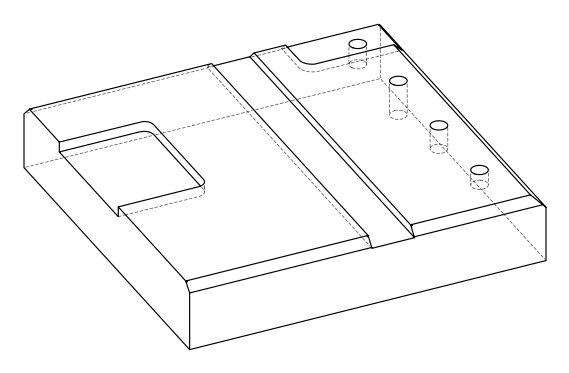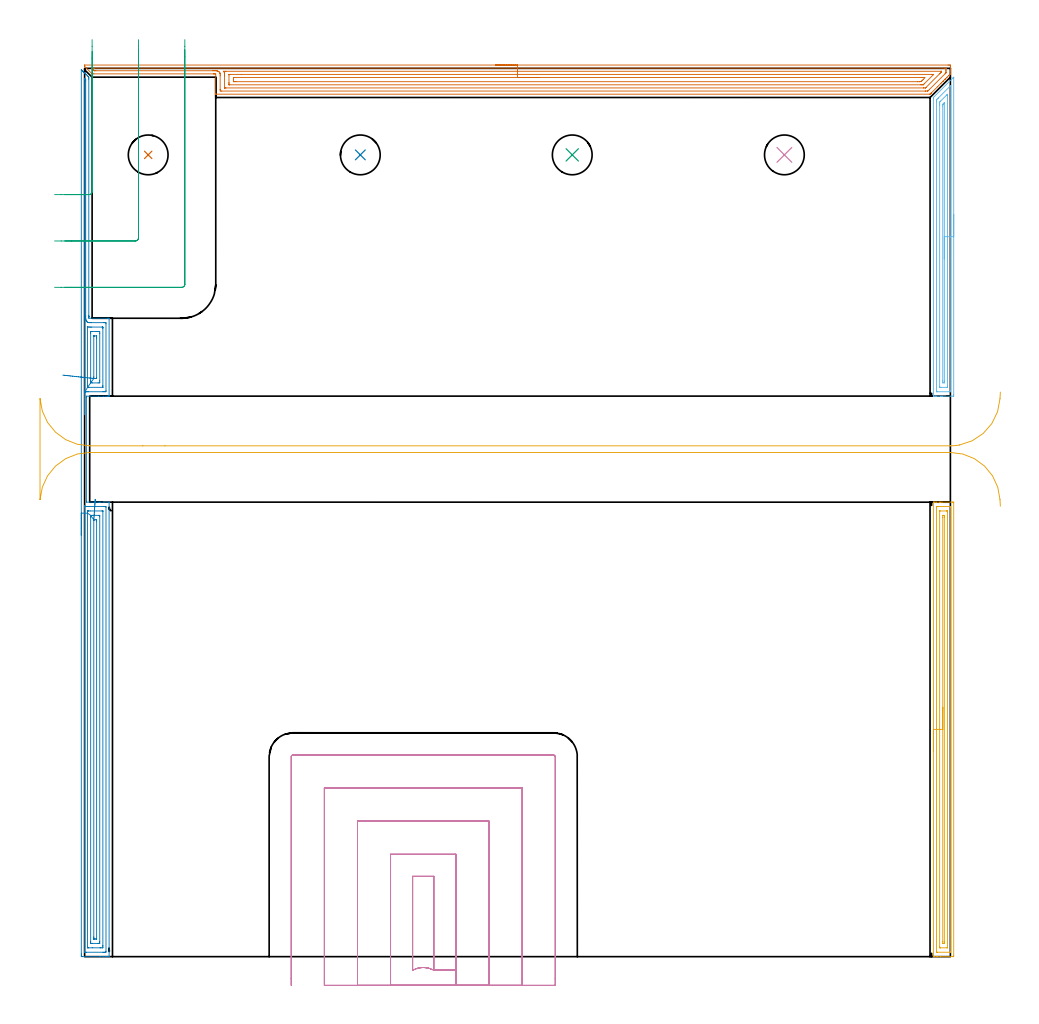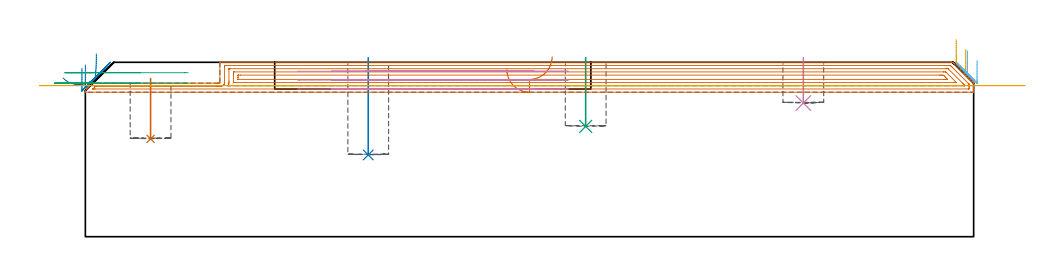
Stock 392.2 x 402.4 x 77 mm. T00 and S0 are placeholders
(PLAN: 11 operations, 4 tool changes, 51.7 min)
(1 INDEXABLE_INSERT_DRILL_BLIND_HOLE_FROM_SOLID | STEP1POCKET | NXT0302_007 | 0.11 min | 8532 mm3)
(2 INDEXABLE_INSERT_DRILL_BLIND_HOLE_FROM_SOLID_1 | STEP1POCKET_1 | NXT0302_007 | 0.17 min | 10336 mm3)
(3 INDEXABLE_INSERT_DRILL_BLIND_HOLE_FROM_SOLID_2 | STEP1POCKET_2 | NXT0302_007 | 0.12 min | 7135 mm3)
(4 INDEXABLE_INSERT_DRILL_BLIND_HOLE_FROM_SOLID_3 | STEP1POCKET_3 | NXT0302_007 | 0.08 min | 4518 mm3)
(5 AREA_MILL | FG_CHAMFER_SURFACE | UGT0205_001 | 6.77 min | 8948 mm3)
(6 AREA_MILL_1 | FG_CHAMFER_SURFACE_1 | UGT0205_001 | 4.66 min | 6503 mm3)
(7 AREA_MILL_2 | FG_CHAMFER_SURFACE_2 | UGT0205_001 | 14.38 min | 33741 mm3)
(8 AREA_MILL_3 | FG_CHAMFER_SURFACE_3 | UGT0205_001 | 12.25 min | 31142 mm3)
(9 MILL_CORNER_NOTCH_RECTANGULAR | CORNER_NOTCH_RECTANGULAR | UGT0201_006 | Follow Part, ap 7, ae 75% | 1.63 min | 46759 mm3)
(10 MILL_SLOT | SLOT_PARTIAL_RECTANGULAR | UGT0201_104 | Follow Part, ap 5, ae 75% | 9.31 min | 166449 mm3)
(11 MILL_RECTANGULAR_SLOT | SLOT_RECTANGULAR | UGT0201_009 | Follow Part, ap 11.25, ae 75% | 2.2 min | 189839 mm3)
(TOOL NXT0302_007 | Index. Insert Drill 18mm [880-D1800L25-05] | D18 PA176 FL90 Z2)
(TOOL UGT0205_001 | Chamfer Mill 20 x 3 x 45 deg. | D20 FL50 Z2)
(TOOL UGT0201_006 | End Mill 28 mm | D28 FL25 Z2)
(TOOL UGT0201_104 | End Mill 20 mm | D20 FL22 Z2)
(TOOL UGT0201_009 | End Mill 45 mm | D45 FL63 Z6)
(OP 1 INDEXABLE_INSERT_DRILL_BLIND_HOLE_FROM_SOLID)
G17 G21 G94 G90
T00 M6
G54
G17 G0 G90 X28.8 Y363.2 S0 M3
G43 Z87. H1
G94 G81 G98 Z43.2 F250. R69.8
G80
M5
M2
(OP 2 INDEXABLE_INSERT_DRILL_BLIND_HOLE_FROM_SOLID_1)
G17 G21 G94 G90
T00 M6
G54
G17 G0 G90 X124.9 Y363.2 S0 M3
G43 Z87. H1
G94 G81 G98 Z36.1 F250. R79.
G80
M5
M2
(OP 3 INDEXABLE_INSERT_DRILL_BLIND_HOLE_FROM_SOLID_2)
G17 G21 G94 G90
T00 M6
G54
G17 G0 G90 X220.9 Y363.2 S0 M3
G43 Z87. H1
G94 G81 G98 Z48.7 F250. R79.
G80
M5
M2
(OP 4 INDEXABLE_INSERT_DRILL_BLIND_HOLE_FROM_SOLID_3)
G17 G21 G94 G90
T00 M6
G54
G17 G0 G90 X317. Y363.2 S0 M3
G43 Z87. H1
G94 G81 G98 Z59. F250. R79.
G80
M5
M2
(OP 5 AREA_MILL)
G17 G21 G94 G90
T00 M6
G54
G17 G0 G90 X384.5 Y92.95 S1061 M3
G43 Z87. H0
G94 G1 Y92.988 Z86.128 F250.
Y93.102 Z85.263
Y93.291 Z84.412
Y93.553 Z83.58
Y93.887 Z82.774
Y94.29 Z82.
Y94.759 Z81.264
Y95.29 Z80.572
Y95.879 Z79.929
Y96.522 Z79.34
Y97.214 Z78.808
Y97.95 Z78.34
Y98.724 Z77.937
Y99.53 Z77.603
Y100.362 Z77.341
Y101.214 Z77.152
Y102.078 Z77.038
Y102.95 Z77.
Y205.724
X384.503 Y205.89 Z76.988
X384.554 Y205.893 Z76.937
X384.964 Y205.9 Z76.536
X385.279 Z76.221
X385.981 Z75.515
X387.223 Z74.274
X387.763 Z73.732
X388.384 Z73.111
X393.111 Z68.387
X393.383 Y205.898 Z68.114
X393.692 Y205.89 Z67.806
X393.699 Y205.581 Z67.799
X393.7 Y0.623 Z67.8
X393.697 Y0.317 Z67.802
X393.692 Y0.01 Z67.806
X393.381 Y0. Z68.116
X387.763 Z73.732
X386.331 Z75.165
X385.981 Z75.515
X384.964 Z76.536
X384.554 Y0.007 Z76.937
X384.503 Y0.01 Z76.988
X384.5 Y0.176 Z77.
Y102.95
X385.914 Z75.586
X385.915 Y203.623 Z75.585
X385.917 Y203.756 Z75.583
X385.92 Y203.844 Z75.58
X385.923 Y203.892 Z75.577
X385.931 Y203.893 Z75.569
X385.981 Y203.896 Z75.519
X386.463 Y203.9 Z75.037
X391.812 Y203.899 Z69.688
X392.22 Y203.892 Z69.28
X392.271 Y203.89 Z69.229
X392.28 Y203.689 Z69.22
X392.284 Y203.556 Z69.216
X392.285 Y203.49 Z69.215
X392.286 Y203.424 Z69.214
Y2.277
X392.284 Y2.144 Z69.216
X392.28 Y2.056 Z69.22
X392.277 Y2.008 Z69.223
X392.27 Y2.007 Z69.23
X392.22 Y2.004 Z69.28
X391.737 Y2. Z69.763
X386.388 Y2.001 Z75.112
X385.981 Y2.008 Z75.519
X385.929 Y2.01 Z75.571
X385.92 Y2.211 Z75.58
X385.916 Y2.344 Z75.584
X385.915 Y2.41 Z75.585
X385.914 Y2.477 Z75.586
Y102.95
X387.328 Z74.172
X387.329 Y201.703 Z74.171
X387.33 Y201.811 Z74.17
X387.332 Y201.865 Z74.168
X387.334 Y201.884 Z74.166
X387.37 Y201.89 Z74.13
X387.568 Y201.898 Z73.932
X390.437 Y201.9 Z71.063
X390.634 Y201.898 Z70.866
X390.765 Y201.895 Z70.735
X390.864 Y201.89 Z70.636
X390.866 Y201.847 Z70.634
X390.869 Y201.703 Z70.631
X390.871 Y201.267 Z70.629
Y4.198
X390.87 Y4.089 Z70.63
X390.868 Y4.035 Z70.632
X390.866 Y4.016 Z70.634
X390.83 Y4.01 Z70.67
X390.632 Y4.002 Z70.868
X387.763 Y4. Z73.737
X387.566 Y4.002 Z73.934
X387.435 Y4.005 Z74.065
X387.336 Y4.01 Z74.164
X387.334 Y4.053 Z74.166
X387.331 Y4.198 Z74.169
X387.329 Y4.633 Z74.171
X387.328 Y102.95 Z74.172
X388.743 Z72.757
Y199.021
X388.744 Y199.738 Z72.756
X388.746 Y199.824 Z72.754
X388.749 Y199.875 Z72.751
X388.755 Y199.89 Z72.745
X388.778 Y199.893 Z72.722
X388.885 Y199.897 Z72.615
X389.1 Y199.899 Z72.4
X389.315 Y199.897 Z72.185
X389.422 Y199.893 Z72.078
X389.445 Y199.89 Z72.055
X389.451 Y199.875 Z72.049
X389.452 Y199.826 Z72.048
X389.457 Y199.11 Z72.043
Y199.021
Y6.879
X389.456 Y6.162 Z72.044
X389.454 Y6.076 Z72.046
X389.451 Y6.025 Z72.049
X389.445 Y6.01 Z72.055
X389.422 Y6.007 Z72.078
X389.315 Y6.003 Z72.185
X389.1 Y6.001 Z72.4
X388.885 Y6.003 Z72.615
X388.778 Y6.007 Z72.722
X388.755 Y6.01 Z72.745
X388.749 Y6.025 Z72.751
X388.748 Y6.074 Z72.752
X388.743 Y6.79 Z72.757
Y6.879
Y102.95
Y103.822 Z72.795
Y104.687 Z72.909
Y105.538 Z73.098
Y106.37 Z73.36
Y107.176 Z73.694
Y107.95 Z74.097
Y108.686 Z74.566
Y109.378 Z75.097
Y110.021 Z75.686
Y110.61 Z76.329
Y111.142 Z77.022
Y111.61 Z77.757
Y112.013 Z78.531
Y112.347 Z79.337
Y112.609 Z80.169
Y112.798 Z81.021
Y112.912 Z81.886
Y112.95 Z82.757
G0 Z87.
M5
M2
(OP 6 AREA_MILL_1)
G17 G21 G94 G90
T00 M6
G54
G17 G0 G90 X393.7 Y336.15 S1061 M3
G43 Z87. H0
Z77.8
G94 G1 Y336.112 Z76.928 F250.
Y335.998 Z76.063
Y335.809 Z75.212
Y335.547 Z74.38
Y335.213 Z73.574
Y334.81 Z72.8
Y334.341 Z72.064
Y333.81 Z71.372
Y333.221 Z70.729
Y332.578 Z70.14
Y331.886 Z69.608
Y331.15 Z69.14
Y330.376 Z68.737
Y329.57 Z68.403
Y328.738 Z68.141
Y327.886 Z67.952
Y327.022 Z67.838
Y326.15 Z67.8
Y254.476
X393.697 Y254.171 Z67.802
X393.691 Y253.91 Z67.805
X393.425 Y253.9 Z68.071
X388.654 Z72.84
X388.025 Z73.472
X387.763 Z73.734
X385.98 Z75.515
X385.456 Z76.043
X385.385 Z76.114
X384.846 Z76.653
X384.54 Y253.907 Z76.952
X384.503 Y253.91 Z76.988
X384.5 Y254.031 Z77.
Y388.92
X384.504 Y389.195 Z76.99
X384.619 Y389.319 Z76.88
X393.42 Y398.121 Z68.078
X393.556 Y398.256 Z67.94
X393.692 Y398.386 Z67.806
X393.697 Y398.308 Z67.803
X393.7 Y398.168 Z67.8
Y398.121
Y326.15
X392.286 Z69.214
Y256.191
X392.279 Y255.912 Z69.221
X392.263 Y255.909 Z69.237
X392.22 Y255.906 Z69.28
X391.685 Y255.9 Z69.815
X386.337 Z75.163
X385.98 Y255.904 Z75.52
X385.93 Y255.907 Z75.57
X385.921 Y255.909 Z75.579
X385.918 Y255.97 Z75.582
X385.916 Y256.058 Z75.584
X385.914 Y256.323 Z75.586
Y387.206
X385.916 Y388.03 Z75.584
X385.917 Y388.093 Z75.583
X385.921 Y388.157 Z75.579
X385.98 Y388.221 Z75.52
X386.327 Y388.574 Z75.173
X386.67 Y388.92 Z74.83
X386.771 Y389.021 Z74.729
X392.116 Y394.366 Z69.384
X392.22 Y394.467 Z69.28
X392.256 Y394.5 Z69.244
X392.276 Y394.516 Z69.224
X392.279 Y394.46 Z69.221
X392.284 Y394.329 Z69.216
X392.285 Y394.262 Z69.215
X392.286 Y394.196 Z69.214
Y326.15
X390.872 Z70.628
X390.871 Y258.494 Z70.629
X390.869 Y258.038 Z70.631
X390.867 Y257.93 Z70.633
X390.865 Y257.912 Z70.635
X390.804 Y257.906 Z70.696
X390.712 Y257.902 Z70.788
X390.574 Y257.9 Z70.926
X390.437 Z71.063
X387.901 Z73.599
X387.763 Z73.737
X387.625 Y257.902 Z73.875
X387.351 Y257.909 Z74.149
X387.334 Y257.913 Z74.166
X387.331 Y257.917 Z74.169
X387.329 Y257.937 Z74.171
Y385.793
X387.33 Y386.249 Z74.17
X387.335 Y386.677 Z74.165
X387.346 Y387.14 Z74.154
X387.552 Y387.35 Z73.948
X387.763 Y387.563 Z73.737
X390.437 Y390.236 Z71.063
X390.672 Y390.466 Z70.828
X390.865 Y390.65 Z70.635
X390.869 Y390.429 Z70.631
X390.871 Y390.268 Z70.629
X390.872 Y326.15 Z70.628
X389.457 Z72.043
Y260.709
X389.452 Y259.995 Z72.048
X389.45 Y259.914 Z72.05
X388.75 Y259.916 Z72.75
X388.743 Y260.797 Z72.757
Y385.359
X388.75 Y386.071 Z72.75
X388.758 Y386.098 Z72.742
X388.78 Y386.123 Z72.72
X388.899 Y386.249 Z72.601
X389.002 Y386.353 Z72.498
X389.223 Y386.572 Z72.277
X389.443 Y386.785 Z72.057
X389.449 Y386.79 Z72.051
X389.451 Y386.781 Z72.049
X389.455 Y386.719 Z72.045
X389.457 Y386.592 Z72.043
Y326.15
Y325.278 Z72.081
Y324.413 Z72.195
Y323.562 Z72.383
Y322.73 Z72.646
Y321.924 Z72.98
Y321.15 Z73.382
Y320.414 Z73.851
Y319.722 Z74.382
Y319.079 Z74.972
Y318.49 Z75.615
Y317.958 Z76.307
Y317.49 Z77.043
Y317.087 Z77.816
Y316.753 Z78.622
Y316.491 Z79.454
Y316.302 Z80.306
Y316.188 Z81.171
Y316.15 Z82.043
G0 Z87.
M5
M2
(OP 7 AREA_MILL_2)
G17 G21 G94 G90
T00 M6
G54
G17 G0 G90 X186.1 Y403.9 S1061 M3
G43 Z87. H0
Z73.8
G94 G1 X186.138 Z72.928 F250.
X186.252 Z72.064
X186.441 Z71.212
X186.703 Z70.38
X187.037 Z69.574
X187.44 Z68.8
X187.908 Z68.064
X188.44 Z67.372
X189.029 Z66.729
X189.672 Z66.14
X190.364 Z65.609
X191.1 Z65.14
X191.874 Z64.737
X192.68 Z64.403
X193.512 Z64.141
X194.364 Z63.952
X195.228 Z63.838
X196.1 Z63.8
X391.149
X391.592 Y403.899 Z63.801
X392.029 Y403.894 Z63.803
X392.19 Y403.891 Z63.805
X392.2 Y403.463 Z64.232
Y402.902 Z64.795
Y402.583 Z65.114
Y402.022 Z65.675
Y401.702 Z65.993
Y401.063 Z66.636
Y400.098 Z67.602
X392.199 Y399.941 Z67.758
X392.198 Y399.906 Z67.793
X392.187 Y399.888 Z67.81
X392.072 Y399.772 Z67.927
X391.55 Y399.25 Z68.45
X391.362 Y399.061 Z68.636
X390.705 Y398.405 Z69.295
X390.482 Y398.18 Z69.516
X389.86 Y397.559 Z70.14
X389.806 Y397.506 Z70.193
X389.602 Y397.3 Z70.396
X389.014 Y396.714 Z70.986
X388.914 Y396.613 Z71.086
X388.721 Y396.42 Z71.276
X388.168 Y395.868 Z71.832
X387.841 Y395.539 Z72.157
X386.374 Y394.072 Z73.625
X383.558 Y391.256 Z76.441
X383.466 Y391.166 Z76.534
X383.437 Y391.137 Z76.563
X383.087 Y390.788 Z76.91
X383.002 Y390.706 Z76.992
X382.665 Y390.7 Z77.
X59.523
X59.41 Y390.705 Z76.991
X59.4 Y390.881 Z76.815
Y399.9 Z67.8
X58.652
X58.631 Y399.898 Z67.798
X58.59 Y399.9 Z67.8
X58.58
X4.179
X3.412 Y399.898 Z67.798
X3.402 Y399.901 Z67.795
X3.396 Y399.904 Z67.793
X3.361 Y399.938 Z67.761
X3.286 Y400.013 Z67.686
X0.716 Y402.583 Z65.115
X0.608 Y402.69 Z65.007
X0.013 Y403.289 Z64.411
X0. Y403.306 Z64.393
Y403.893 Z63.807
X0.087 Y403.9 Z63.8
X196.1
Y402.486 Z65.214
X389.806 Y402.485 Z65.215
X389.906 Y402.484 Z65.216
X390.165 Y402.479 Z65.221
X390.19 Y402.395 Z65.305
X390.196 Y402.198 Z65.502
X390.199 Y401.702 Z65.998
X390.2 Y401.314 Z66.386
X390.199 Y400.822 Z66.878
X390.196 Y400.438 Z67.262
X390.19 Y400.379 Z67.321
X390.171 Y400.333 Z67.367
X390.092 Y400.25 Z67.45
X389.806 Y399.956 Z67.744
X382.665 Y392.815 Z74.885
X382.262 Y392.415 Z75.285
X382.096 Y392.253 Z75.447
X381.965 Y392.126 Z75.574
X381.772 Y392.119 Z75.581
X381.672 Y392.116 Z75.584
X380.88 Y392.114 Z75.586
X380.782
X62.103 Y392.115 Z75.585
X61.415 Y392.121 Z75.579
X61.401 Y392.807 Z74.893
Y392.898 Z74.802
X61.4 Y399.061 Z68.639
X61.398 Y399.854 Z67.846
X61.392 Y399.941 Z67.759
X61.382 Y400.023 Z67.677
X61.363 Y400.13 Z67.57
X61.309 Y400.309 Z67.391
X61.195 Y400.508 Z67.192
X61.105 Y400.625 Z67.075
X60.904 Y400.822 Z66.878
X60.755 Y400.93 Z66.77
X60.613 Y401.016 Z66.684
X60.416 Y401.11 Z66.59
X60.227 Y401.18 Z66.52
X59.987 Y401.245 Z66.455
X59.728 Y401.288 Z66.412
X59.524 Y401.304 Z66.396
X59.028 Y401.311 Z66.389
X58.631 Y401.313 Z66.387
X58.132 Y401.314 Z66.386
X5.071 Y401.315 Z66.385
X4.57 Y401.316 Z66.384
X4.475 Y401.319 Z66.381
X4.454 Y401.321 Z66.379
X4.414 Y401.348 Z66.352
X4.318 Y401.438 Z66.262
X4.179 Y401.572 Z66.128
X4.048 Y401.702 Z65.998
X3.286 Y402.467 Z65.233
Y402.475 Z65.225
Y402.479 Z65.221
X3.389 Y402.481 Z65.219
X4.179 Y402.485 Z65.215
X4.277 Y402.486 Z65.214
X196.1
Y401.072 Z66.628
X388.021 Y401.071 Z66.629
X388.105 Y401.07 Z66.63
X388.172 Y401.067 Z66.633
X388.186 Y401.065 Z66.635
X388.19 Y401.048 Z66.652
X388.192 Y400.998 Z66.702
X388.19 Y400.822 Z66.878
X388.116 Y400.728 Z66.972
X388.021 Y400.624 Z67.076
X387.679 Y400.279 Z67.421
X387.342 Y399.941 Z67.759
X381.179 Y393.778 Z73.922
X381.029 Y393.631 Z74.069
X380.976 Y393.582 Z74.118
X380.935 Y393.546 Z74.154
X380.88 Y393.535 Z74.165
X380.239 Y393.53 Z74.17
X379.987 Y393.529 Z74.171
X63.987
X63.733 Y393.53 Z74.17
X63.565 Y393.532 Z74.168
X63.431 Y393.535 Z74.165
X63.409 Y393.54 Z74.16
X63.406 Y393.553 Z74.147
X63.403 Y393.586 Z74.115
X63.401 Y393.778 Z73.922
X63.399 Y399.061 Z68.639
X63.396 Y399.643 Z68.057
X63.389 Y399.941 Z67.759
X63.358 Y400.245 Z67.455
X63.319 Y400.427 Z67.273
X63.24 Y400.678 Z67.022
X63.171 Y400.822 Z66.878
X63.094 Y400.977 Z66.723
X63.057 Y401.06 Z66.64
Y401.066 Z66.634
X63.064 Y401.068 Z66.632
X63.094 Y401.07 Z66.63
X63.734 Y401.071 Z66.629
X63.987
X196.1 Y401.072 Z66.628
Y399.657 Z68.043
X383.846
X384.256 Y399.655 Z68.045
X384.45 Y399.653 Z68.047
X384.559 Y399.65 Z68.05
X384.511 Y399.569 Z68.131
X384.497 Y399.551 Z68.149
X384.45 Y399.5 Z68.2
X380.24 Y395.29 Z72.41
X379.987 Y395.04 Z72.66
X379.904 Y394.965 Z72.735
X379.875 Y394.949 Z72.751
X379.843 Y394.948 Z72.752
X379.697 Y394.945 Z72.755
X379.095 Y394.943 Z72.757
X378.807
X65.772
X65.482 Y394.945 Z72.755
X65.429 Y394.948 Z72.752
X65.41 Y394.951 Z72.749
X65.407 Y394.961 Z72.739
X65.402 Y395.024 Z72.676
X65.4 Y395.539 Z72.161
Y395.906 Z71.794
X65.401 Y399.427 Z68.273
X65.405 Y399.55 Z68.15
X65.41 Y399.642 Z68.058
X65.471 Y399.65 Z68.05
X65.772 Y399.654 Z68.046
X66.061 Y399.656 Z68.044
X70.989 Y399.657 Z68.043
X196.1
Y398.243 Z69.457
X379.095
X379.927 Y398.24 Z69.46
X379.987 Y398.237 Z69.463
X380.67 Y398.18 Z69.52
X379.894 Y397.392 Z70.308
X379.451 Y396.949 Z70.751
X379.095 Y396.594 Z71.106
X379.005 Y396.508 Z71.192
X378.909 Y396.42 Z71.28
X378.259 Y396.363 Z71.337
X378.202 Y396.361 Z71.339
X377.373 Y396.357 Z71.343
X377.309
X68.514
X67.62 Y396.358 Z71.342
X67.557 Y396.36 Z71.34
X67.495 Y396.364 Z71.336
X67.41 Y396.374 Z71.326
X67.407 Y396.42 Z71.28
X67.402 Y396.573 Z71.127
X67.4 Y397.3 Z70.4
Y397.455 Z70.245
X67.404 Y398.18 Z69.52
X67.406 Y398.219 Z69.481
X67.409 Y398.233 Z69.467
X67.432 Y398.236 Z69.464
X67.496 Y398.241 Z69.459
X67.557 Y398.242 Z69.458
X196.1 Y398.243 Z69.457
X196.972 Z69.495
X197.836 Z69.609
X198.688 Z69.798
X199.52 Z70.06
X200.326 Z70.394
X201.1 Z70.797
X201.836 Z71.265
X202.528 Z71.796
X203.171 Z72.386
X203.76 Z73.029
X204.292 Z73.721
X204.76 Z74.457
X205.163 Z75.231
X205.497 Z76.037
X205.759 Z76.869
X205.948 Z77.72
X206.062 Z78.585
X206.1 Z79.457
G0 Z87.
M5
M2
(OP 8 AREA_MILL_3)
G17 G21 G94 G90
T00 M6
G54
G17 G0 G90 X-1.5 Y190.9 S1061 M3
G43 Z87. H0
Z74.4
G94 G1 Y190.938 Z73.528 F250.
Y191.052 Z72.664
Y191.241 Z71.812
Y191.503 Z70.98
Y191.837 Z70.174
Y192.24 Z69.4
Y192.708 Z68.664
Y193.24 Z67.972
Y193.829 Z67.329
Y194.472 Z66.74
Y195.164 Z66.208
Y195.9 Z65.74
Y196.674 Z65.337
Y197.48 Z65.003
Y198.312 Z64.741
Y199.163 Z64.552
Y200.028 Z64.438
Y200.9 Z64.4
Y401.53
X-1.495 Y401.768 Z64.405
X-1.493 Y401.781 Z64.406
X-1.467 Y401.768 Z64.432
X-1.245 Y401.545 Z64.654
X-1.169 Y401.47 Z64.73
X-0.967 Y401.269 Z64.929
X-0.872 Y401.172 Z65.028
X-0.768 Y401.068 Z65.131
X-0.671 Y400.973 Z65.225
X-0.574 Y400.874 Z65.326
X-0.474 Y400.775 Z65.425
X-0.376 Y400.678 Z65.52
X-0.276 Y400.576 Z65.624
X-0.181 Y400.481 Z65.719
X-0.08 Y400.382 Z65.816
X0.022 Y400.278 Z65.922
X0.113 Y400.188 Z66.012
X0.216 Y400.086 Z66.112
X0.32 Y399.98 Z66.22
X0.406 Y399.894 Z66.306
X0.512 Y399.79 Z66.408
X0.618 Y399.682 Z66.518
X0.7 Y399.6 Z66.599
X0.807 Y399.495 Z66.703
X1.399 Y398.903 Z67.295
X1.695 Y398.607 Z67.591
X1.81 Y398.49 Z67.709
X1.894 Y398.403 Z67.792
X1.9 Y397.595 Z67.8
Y290.307
X1.902 Y290.232 Z67.793
X1.9 Y290.125 Z67.8
Y290.024
Y289.944 Z67.799
Y289.936 Z67.796
X1.901 Y289.933 Z67.795
X1.9 Y289.929 Z67.799
X1.907 Y289.886 Z67.792
X1.908 Y289.883
X1.905 Y289.86 Z67.795
X1.9 Y289.652 Z67.799
Y289.2
X10.335 Z76.23
X10.567 Z76.461
X10.822 Y289.199 Z76.716
X11.055 Y289.193 Z76.947
X11.097 Y289.19 Z76.989
X11.1 Y288.966 Z77.
Y254.097
X11.097 Y253.91 Z76.989
X11.062 Y253.907 Z76.954
X10.63 Y253.9 Z76.53
X10.463 Z76.363
X9.68 Z75.575
X8.401 Z74.298
X6.379 Z72.275
X0.801 Z66.699
Y253.65 Z66.698
X0.802 Y253.594
X0.8 Y253.518 Z66.7
Y253.503
Y206.282
X0.803 Y206.264 Z66.697
X0.802 Y205.9 Z66.698
X6.131 Z72.025
X6.854 Z72.752
X7.018 Z72.916
X8.793 Z74.689
X10.905 Y205.899 Z76.803
X11.095 Y205.89 Z76.992
X11.1 Y205.817 Z77.
Y0.181
X11.097 Y0.01 Z76.988
X11.065 Y0.007 Z76.957
X10.668 Y0. Z76.568
X10.399 Z76.298
X9.68 Z75.575
X8.433 Z74.33
X7.018 Z72.914
X-0.967 Y0.001 Z64.93
X-1.198 Y0.003 Z64.7
X-1.492 Y0.008 Z64.406
X-1.495 Y0.097 Z64.403
X-1.499 Y0.628 Z64.401
X-1.5 Y1.165 Z64.4
Y200.9
X-0.086 Z65.814
Y203.582
X-0.08 Y204.322 Z65.82
X0.062 Y204.205 Z65.962
X0.219 Y204.087 Z66.119
X0.405 Y203.988 Z66.305
X0.644 Y203.922 Z66.544
X0.807 Y203.91 Z66.707
X1.378 Y203.902 Z67.278
X1.695 Y203.901 Z67.595
X2.266 Y203.9 Z68.166
X8.793 Y203.899 Z74.693
X9.368 Y203.897 Z75.268
X9.68 Y203.89 Z75.58
X9.686 Y203.582 Z75.586
Y2.416
X9.68 Y2.01 Z75.58
X9.203 Y2.003 Z75.103
X8.793 Y2.001 Z74.693
X8.318 Y2. Z74.218
X0.807 Y2.001 Z66.707
X0.33 Y2.003 Z66.23
X-0.08 Y2.01 Z65.82
X-0.086 Y2.416 Z65.814
Y2.422
Y200.9
X1.329 Z67.229
X1.33 Y201.268 Z67.23
X1.334 Y201.794 Z67.234
X1.335 Y201.877 Z67.235
X1.485 Y201.89 Z67.385
X1.591 Y201.898 Z67.491
X1.695 Y201.899 Z67.595
X2.477 Y201.9 Z68.377
X7.905 Y201.899 Z73.805
X8.011 Y201.898 Z73.911
X8.221 Y201.891 Z74.121
X8.266 Y201.888 Z74.166
X8.268 Y201.878 Z74.168
X8.27 Y201.847 Z74.17
X8.271 Y201.794 Z74.171
Y5.098
X8.27 Y4.731 Z74.17
X8.267 Y4.204 Z74.167
X8.265 Y4.029 Z74.165
X8.099 Y4.009 Z73.999
X7.905 Y4.005 Z73.805
X7.221 Y4. Z73.121
X7.018 Z72.918
X3.469 Z69.369
X1.897 Z67.797
X1.695 Y4.002 Z67.595
X1.492 Y4.005 Z67.392
X1.358 Y4.01 Z67.258
X1.335 Y4.019 Z67.235
X1.333 Y4.038 Z67.233
X1.33 Y4.082 Z67.23
X1.329 Y4.204 Z67.229
Y200.9
X2.749 Y199.884 Z68.649
X2.785 Y199.89 Z68.685
X2.883 Y199.894 Z68.783
X3.078 Y199.898 Z68.978
X3.469 Y199.9 Z69.369
X3.574 Z69.474
X6.236 Z72.136
X6.567 Y199.899 Z72.467
X6.733 Y199.897 Z72.633
X6.816 Y199.893 Z72.716
X6.85 Y199.89 Z72.75
X6.851 Y199.862 Z72.751
X6.857 Y199.275 Z72.757
Y6.887
X6.853 Y6.159 Z72.753
X6.85 Y6.052 Z72.75
X6.841 Y6.01 Z72.741
X6.79 Y6.008 Z72.69
X6.571 Y6.004 Z72.471
X6.131 Y6. Z72.031
X3.469 Z69.369
X3.027 Y6.001 Z68.927
X2.81 Y6.003 Z68.71
X2.756 Y6.006 Z68.656
X2.749 Y6.01 Z68.649
X2.746 Y6.015 Z68.646
X2.744 Y6.038 Z68.644
X2.743 Y6.107 Z68.643
Y6.725
Y199.112
X2.748 Y199.839 Z68.648
X2.749 Y199.884 Z68.649
X4.166 Y197.891 Z70.066
X4.178 Y197.894 Z70.078
X4.213 Y197.897 Z70.113
X4.356 Y197.899 Z70.256
X4.673 Z70.573
X5.244 Y197.893 Z71.144
X5.427 Y197.89 Z71.327
X5.437 Y197.524 Z71.337
X5.441 Y197.324 Z71.341
X5.442 Y197.123 Z71.342
X5.443 Y8.273 Z71.343
X5.441 Y8.139 Z71.341
X5.438 Y8.032 Z71.338
X5.436 Y8.008 Z71.336
X5.431 Y8.006 Z71.331
X5.411 Y8.003 Z71.311
X5.244 Y8.001 Z71.144
X5.026 Y8. Z70.926
X4.356 Y8.001 Z70.256
X4.261 Y8.002 Z70.161
X4.202 Y8.006 Z70.102
X4.172 Y8.01 Z70.072
X4.164 Y8.022 Z70.064
X4.162 Y8.072 Z70.062
X4.158 Y8.474 Z70.058
X4.157 Y8.675 Z70.057
Y8.876
Y197.524
X4.16 Y197.726 Z70.06
X4.164 Y197.859 Z70.064
X4.166 Y197.891 Z70.066
X4.228 Y198.756 Z70.166
X4.289 Y199.608 Z70.342
X4.349 Y200.442 Z70.591
X4.407 Y201.251 Z70.912
X4.463 Y202.029 Z71.302
X4.516 Y202.77 Z71.759
X4.566 Y203.469 Z72.279
X4.613 Y204.12 Z72.858
X4.655 Y204.718 Z73.492
X4.694 Y205.259 Z74.175
X4.729 Y205.738 Z74.904
X4.758 Y206.152 Z75.671
X4.783 Y206.498 Z76.471
X4.803 Y206.772 Z77.299
X4.817 Y206.974 Z78.148
X4.826 Y207.101 Z79.011
X4.83 Y207.153 Z79.882
X4.828 Y207.129 Z80.754
G0 X-0.013 Y245.546 Z75.887
G1 Y245.578 Z75.015
X-0.014 Y245.686 Z74.15
X-0.015 Y245.869 Z73.297
X-0.017 Y246.126 Z72.463
X-0.019 Y246.454 Z71.655
X-0.022 Y246.852 Z70.878
X-0.025 Y247.315 Z70.139
X-0.029 Y247.842 Z69.444
X-0.033 Y248.427 Z68.796
X-0.037 Y249.066 Z68.203
X-0.041 Y249.754 Z67.667
X-0.046 Y250.487 Z67.193
X-0.052 Y251.258 Z66.785
X-0.057 Y252.062 Z66.446
X-0.063 Y252.892 Z66.178
X-0.068 Y253.742 Z65.984
X-0.074 Y254.607 Z65.864
X-0.08 Y255.478 Z65.82
X-0.086 Y256.332 Z65.814
Y397.595
X-0.08 Y397.918 Z65.82
X0.253 Y397.595 Z66.153
X0.366 Y397.48 Z66.266
X0.455 Y397.386 Z66.355
X0.479 Y397.358 Z66.379
X0.482 Y397.345 Z66.382
X0.484 Y397.31 Z66.384
X0.485 Y397.026 Z66.385
X0.486 Y396.701 Z66.386
Y290.307
X0.487 Y289.736 Z66.387
X0.49 Y289.413 Z66.39
X0.494 Y289.128 Z66.394
X0.52 Y288.809 Z66.42
X0.578 Y288.519 Z66.478
X0.631 Y288.339 Z66.531
X0.696 Y288.17 Z66.596
X0.807 Y287.945 Z66.707
X0.933 Y287.754 Z66.833
X1.039 Y287.625 Z66.939
X1.207 Y287.468 Z67.107
X1.403 Y287.338 Z67.303
X1.574 Y287.264 Z67.474
X1.695 Y287.231 Z67.595
X1.906 Y287.21 Z67.806
X2.113 Y287.203 Z68.013
X2.582 Y287.201 Z68.482
X3.003 Y287.2 Z68.903
X8.793 Y287.199 Z74.693
X9.217 Y287.197 Z75.117
X9.68 Y287.19 Z75.58
X9.686 Y286.725 Z75.586
Y256.332
X9.68 Y255.91 Z75.58
X9.219 Y255.903 Z75.119
X8.793 Y255.901 Z74.693
X8.334 Y255.9 Z74.234
X1.695 Y255.899 Z67.595
X1.239 Y255.897 Z67.139
X0.807 Y255.89 Z66.707
X0.59 Y255.868 Z66.49
X0.429 Y255.82 Z66.329
X0.224 Y255.716 Z66.124
X0.097 Y255.624 Z65.997
X-0.08 Y255.478 Z65.82
X1.337 Y257.91 Z67.237
X1.333 Y257.998 Z67.233
X1.331 Y258.12 Z67.231
X1.329 Y258.489 Z67.229
Y284.943
X1.33 Y285.127 Z67.23
X1.332 Y285.219 Z67.232
X1.335 Y285.262 Z67.235
X1.339 Y285.272 Z67.239
X1.368 Z67.268
X1.695 Y285.226 Z67.595
X2.322 Y285.204 Z68.222
X2.582 Y285.202 Z68.482
X3.214 Y285.2 Z69.114
X7.905 Y285.199 Z73.805
X8.161 Y285.194 Z74.061
X8.233 Y285.19 Z74.133
X8.265 Y285.186 Z74.165
X8.267 Y285.163 Z74.167
X8.27 Y285.065 Z74.17
X8.271 Y284.943 Z74.171
Y284.574
Y258.646
X8.269 Y258.12 Z74.169
X8.266 Y257.937 Z74.166
X8.265 Y257.919 Z74.165
X8.253 Y257.91 Z74.153
X8.197 Y257.905 Z74.097
X8.123 Y257.901 Z74.023
X1.913 Y257.9 Z67.813
X1.695 Y257.902 Z67.595
X1.476 Y257.906 Z67.376
X1.337 Y257.91 Z67.237
X2.75 Y259.909 Z68.65
X2.744 Y260.64 Z68.644
X2.743 Y260.803 Z68.643
Y282.26
X2.747 Y282.988 Z68.647
X2.75 Y283.154 Z68.65
X3.425 Y283.198 Z69.325
X5.198 Y283.2 Z71.098
X6.086 Y283.199 Z71.986
X6.131 Y283.197 Z72.031
X6.85 Y283.154 Z72.75
X6.856 Y282.423 Z72.756
X6.857 Y282.26 Z72.757
Y260.803
X6.853 Y260.075 Z72.753
X6.85 Y259.909 Z72.75
X6.139 Y259.9 Z72.039
X3.478 Z69.378
X2.75 Y259.909 Z68.65
X4.171 Y261.909 Z70.071
X4.164 Y261.989 Z70.064
X4.159 Y262.39 Z70.059
X4.158 Y262.591 Z70.058
X4.157 Y280.874 Z70.057
X4.158 Y281.008 Z70.058
X4.161 Y281.115 Z70.061
X4.164 Y281.18 Z70.064
X4.178 Y281.19 Z70.078
X4.356 Y281.196 Z70.256
X4.523 Y281.199 Z70.423
X5.244 Y281.196 Z71.144
X5.416 Y281.193 Z71.316
X5.437 Y281.179 Z71.337
X5.439 Y281.17 Z71.339
X5.442 Y280.472 Z71.342
X5.443 Y280.271 Z71.343
Y262.39
X5.442 Y262.189 Z71.342
X5.44 Y262.055 Z71.34
X5.436 Y261.949 Z71.336
X5.431 Y261.909 Z71.331
X5.414 Y261.908 Z71.314
X5.244 Y261.903 Z71.144
X5.042 Y261.9 Z70.942
X4.356 Y261.901 Z70.256
X4.258 Y261.903 Z70.158
X4.199 Y261.906 Z70.099
X4.171 Y261.909 Z70.071
X3.53 Y261.979 Z69.483
X2.84 Y262.053 Z68.954
X2.107 Y262.133 Z68.488
X1.337 Y262.216 Z68.087
X0.534 Y262.303 Z67.756
X-0.294 Y262.392 Z67.496
X-1.141 Y262.484 Z67.309
X-2.001 Y262.577 Z67.198
X-2.868 Y262.671 Z67.162
X-3.734 Y262.765 Z67.203
X-4.594 Y262.858 Z67.319
X-5.44 Y262.95 Z67.511
X-6.266 Y263.039 Z67.775
X-7.067 Y263.126 Z68.112
X-7.835 Y263.209 Z68.517
X-8.565 Y263.288 Z68.988
X-9.251 Y263.362 Z69.521
X-9.889 Y263.431 Z70.112
G0 Z87.
M5
M2
(OP 9 MILL_CORNER_NOTCH_RECTANGULAR)
G17 G21 G94 G90
T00 M6
G54
G17 G0 G90 X-9. Y345.2 S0 M3
G43 Z87. H0
Z72.4
G94 G1 X-6. F250.
X2.006 F500.
G3 X3.4 Y346.594 R1.4
G1 Y407.022
Y410.022 F250.
G0 Z87.
X-9. Y324.2
Z72.4
G1 X-6.
X23.006 F500.
G3 X24.4 Y325.594 R1.4
G1 Y407.8
Y410.8 F250.
G0 Z87.
X-9. Y303.2
Z72.4
G1 X-6.
X44.006 F500.
G3 X45.4 Y304.594 R1.4
G1 Y407.8
Y410.8 F250.
G0 Z87.
X-13.599 Y345.2
Z67.8
G1 X-10.599
X2.006 F500.
G3 X3.4 Y346.594 R1.4
G1 Y412.398
Y415.398 F250.
G0 Z87.
X-13.599 Y324.2
Z67.8
G1 X-10.599
X23.006 F500.
G3 X24.4 Y325.594 R1.4
G1 Y412.398
Y415.398 F250.
G0 Z87.
X-13.599 Y303.2
Z67.8
G1 X-10.599
X44.006 F500.
G3 X45.4 Y304.594 R1.4
G1 Y412.398
Y415.398 F250.
G0 Z87.
M5
M2
(OP 10 MILL_SLOT)
G17 G21 G94 G90
T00 M6
G54
G17 G0 G90 X168.2 Y-13. S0 M3
G43 Z87. H0
Z73.067
G94 G1 Y-10. F250.
Y-6.122 F500.
X158.2
G3 X148.6 Y-6.122 R10.
G1 Y36.4
X158.2
Y-6.122
X168.2
Y46.4
X138.6
Y-10.
Y-13. F250.
X183.2
Y-10.
Y61.4 F500.
X123.6
Y-10.
Y-13. F250.
X198.2
Y-10.
Y76.4 F500.
X108.6
Y-10.
Y-13. F250.
X213.2
Y-10.
Y90.5 F500.
G3 X212.3 Y91.4 R0.9
G1 X94.5
G3 X93.6 Y90.5 R0.9
G1 Y-10.
Y-13. F250.
G0 X168.2 Z69.133
G1 Y-10.
Y-6.122 F500.
X158.2
G3 X148.6 Y-6.122 R10.
G1 Y36.4
X158.2
Y-6.122
X168.2
Y46.4
X138.6
Y-10.
Y-13. F250.
X183.2
Y-10.
Y61.4 F500.
X123.6
Y-10.
Y-13. F250.
X198.2
Y-10.
Y76.4 F500.
X108.6
Y-10.
Y-13. F250.
X213.2
Y-10.
Y90.5 F500.
G3 X212.3 Y91.4 R0.9
G1 X94.5
G3 X93.6 Y90.5 R0.9
G1 Y-10.
Y-13. F250.
G0 X168.2 Z65.2
G1 Y-10.
Y-6.122 F500.
X158.2
G3 X148.6 Y-6.122 R10.
G1 Y36.4
X158.2
Y-6.122
X168.2
Y46.4
X138.6
Y-10.
Y-13. F250.
X183.2
Y-10.
Y61.4 F500.
X123.6
Y-10.
Y-13. F250.
X198.2
Y-10.
Y76.4 F500.
X108.6
Y-10.
Y-13. F250.
X213.2
Y-10.
Y90.5 F500.
G3 X212.3 Y91.4 R0.9
G1 X94.5
G3 X93.6 Y90.5 R0.9
G1 Y-10.
Y-13. F250.
G0 Z87.
M5
M2
(OP 11 MILL_RECTANGULAR_SLOT)
G17 G21 G94 G90
T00 M6
G54
G17 G0 G90 X414.825 Y255.734 S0 M3
G43 Z87. H0
Z66.7
G94 G1 X414.67 Y252.738 F250.
G2 X396.357 Y231.787 R22.5 F500.
X392.2 Y231.4 R22.5 F372.
G1 X36.381
X26.381 F428.
X2.3 F500.
G2 X-20.169 Y252.719 R22.5
G1 X-20.199
X-20.198 Y207.099
X-20.168
G2 X2.3 Y228.4 R22.5
G1 X392.2
G2 X414.67 Y207.062 R22.5
G1 X414.825 Y204.066 F250.
G0 Z87.
M5
M2
